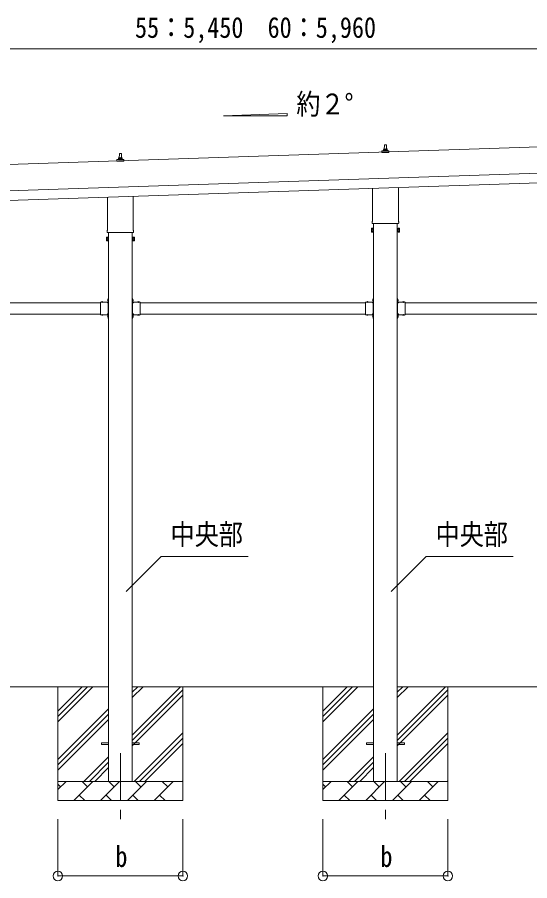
# Model space of a CAD drawing. Units: millimetres at full size, sheet at 1:50; details may follow other scales. Extents: x -14053 to 14053, y -9700 to 9700.
# Drawn here: x 7382 to 10089, y -255 to 4304 of the extents above; entities that cross this region are included whole.
import ezdxf
from ezdxf.enums import TextEntityAlignment as Align

# ---------------------------------------------------------------- set-up
doc = ezdxf.new("R2010")
doc.units = ezdxf.units.MM
doc.header["$LTSCALE"] = 50
doc.header["$PDMODE"] = 32
doc.header["$PDSIZE"] = 50
doc.linetypes.add('CHAIN1', pattern=[8, 5, -1, 1, -1])
doc.linetypes.add('USER7', pattern=[2, 1, -1])
for name, color, linetype, lineweight in [('0-2_建具', 4, 'Continuous', 9), ('0-3_階段', 7, 'CHAIN1', 9), ('0-4_設備', 4, 'Continuous', 9), ('0-7_ハッチ', 7, 'Continuous', 9), ('0-8_外構', 6, 'Continuous', 9)]:
    doc.layers.add(name, color=color, linetype=linetype, lineweight=lineweight)
doc.styles.add('ＭＳ ゴシック', font='')
doc.styles.get('ＭＳ ゴシック').set_extended_font_data('MS Gothic')

msp = doc.modelspace()

# ---------------------------------------------------------------- linework, layer by layer
at = {"layer": '0-2_建具'}
for p, q in [((11317.77, 3660.21), (5934.76, 3480.78)), ((9316.4, 3602.18), (9316.4, 3606.39)), ((9317.4, 3606.39), (9335.4, 3606.39)), ((9320.4, 3606.39), (9321.13, 3629.92)), ((9322.13, 3630.89), (9330.68, 3630.89)), ((9331.68, 3629.92), (9332.4, 3606.39)), ((9336.4, 3602.18), (9336.4, 3606.39)), ((7916.4, 3555.51), (7916.4, 3559.73)), ((7917.4, 3559.73), (7935.4, 3559.73)), ((7920.4, 3559.73), (7921.13, 3583.25)), ((7922.13, 3584.23), (7930.68, 3584.23)), ((7931.68, 3583.25), (7932.4, 3559.73)), ((7936.4, 3555.51), (7936.4, 3559.73)), ((9308.15, 3590.89), (9308.15, 3598.61)), ((9344.65, 3590.89), (9308.15, 3590.89)), ((9308.54, 3599.39), (9344.27, 3599.39)), ((9308.92, 3599.58), (9315.64, 3601.21)), ((9316.02, 3601.39), (9336.79, 3601.39)), ((9343.89, 3599.58), (9337.17, 3601.21)), ((9344.65, 3590.89), (9344.65, 3598.61)), ((5939.42, 3340.86), (11322.43, 3520.29)), ((7908.15, 3544.23), (7908.15, 3551.94)), ((7944.65, 3544.23), (7908.15, 3544.23)), ((7908.54, 3552.73), (7944.27, 3552.73)), ((7908.92, 3552.91), (7915.64, 3554.54)), ((7916.02, 3554.73), (7936.79, 3554.73)), ((7943.89, 3552.91), (7937.17, 3554.54)), ((7944.65, 3544.23), (7944.65, 3551.94)), ((5941.09, 3290.88), (11324.1, 3470.32)), ((9258.1, 3226.9), (9258.1, 3401.45)), ((9394.7, 3406.01), (9394.7, 3226.9)), ((7858.1, 3180.24), (7858.1, 3354.79)), ((7994.7, 3359.34), (7994.7, 3180.24)), ((9256.4, 3218.13), (9256.4, 3223.63)), ((9394.34, 3214.63), (9258.47, 3214.63)), ((9263.9, 3214.63), (9263.9, 268.8)), ((9388.9, 268.8), (9388.9, 3214.63)), ((9396.4, 3223.63), (9396.4, 3218.13)), ((7856.4, 3171.47), (7856.4, 3176.97)), ((7994.34, 3167.97), (7858.47, 3167.97)), ((7863.9, 3167.97), (7863.9, 268.8)), ((7988.9, 268.8), (7988.9, 3167.97)), ((7996.4, 3176.97), (7996.4, 3171.47)), ((9252.4, 3188.63), (9253.16, 3189.95)), ((9252.4, 3188.63), (9252.4, 3171.63)), ((9252.4, 3171.63), (9253.16, 3170.32)), ((9259.4, 3185.04), (9253.16, 3185.04)), ((9259.4, 3175.22), (9253.16, 3175.22)), ((9259.4, 3170.32), (9253.16, 3170.32)), ((9261.9, 3170.93), (9259.4, 3170.93)), ((9390.9, 3170.93), (9393.4, 3170.93)), ((9393.4, 3185.04), (9399.65, 3185.04)), ((9393.4, 3175.22), (9399.65, 3175.22)), ((9393.4, 3170.32), (9399.65, 3170.32)), ((9400.4, 3188.63), (9399.65, 3189.95)), ((9400.4, 3171.63), (9399.65, 3170.32)), ((9400.4, 3188.63), (9400.4, 3171.63)), ((7852.4, 3141.97), (7853.16, 3143.28)), ((7852.4, 3141.97), (7852.4, 3124.97)), ((7852.4, 3124.97), (7853.16, 3123.65)), ((7859.4, 3138.37), (7853.16, 3138.37)), ((7859.4, 3128.56), (7853.16, 3128.56)), ((7859.4, 3123.65), (7853.16, 3123.65)), ((7861.9, 3124.27), (7859.4, 3124.27)), ((7990.9, 3124.27), (7993.4, 3124.27)), ((7993.4, 3138.37), (7999.65, 3138.37)), ((7993.4, 3128.56), (7999.65, 3128.56)), ((7993.4, 3123.65), (7999.65, 3123.65)), ((8000.4, 3141.97), (7999.65, 3143.28)), ((8000.4, 3124.97), (7999.65, 3123.65)), ((8000.4, 3141.97), (8000.4, 3124.97)), ((6630.9, 2796.8), (7821.9, 2796.8)), ((7821.9, 2799.8), (7821.9, 2733.8)), ((7821.9, 2799.8), (7861.9, 2799.8)), ((7825, 2800.31), (7825, 2799.8)), ((7825, 2799.8), (7836.8, 2799.8)), ((7861.4, 2815.7), (7861.9, 2815.7)), ((7861.9, 2819.8), (7863.9, 2819.8)), ((7861.9, 2819.8), (7861.9, 2799.8)), ((7861.9, 2815.7), (7861.9, 2803.9)), ((7863.9, 2812.8), (7861.9, 2812.8)), ((7863.9, 2806.8), (7861.9, 2806.8)), ((7861.9, 2795.8), (7861.9, 2737.8)), ((7863.9, 2819.8), (7863.9, 2799.8)), ((7990.9, 2819.8), (7988.9, 2819.8)), ((7988.9, 2819.8), (7988.9, 2799.8)), ((7988.9, 2812.8), (7990.9, 2812.8)), ((7988.9, 2806.8), (7990.9, 2806.8)), ((7990.9, 2819.8), (7990.9, 2799.8)), ((7991.41, 2815.7), (7990.9, 2815.7)), ((7990.9, 2815.7), (7990.9, 2803.9)), ((8030.9, 2799.8), (7990.9, 2799.8)), ((7990.9, 2795.8), (7990.9, 2737.8)), ((8027.8, 2799.8), (8016, 2799.8)), ((8027.8, 2800.31), (8027.8, 2799.8)), ((8030.9, 2799.8), (8030.9, 2733.8)), ((8030.9, 2796.8), (9221.9, 2796.8)), ((9221.9, 2799.8), (9221.9, 2733.8)), ((9221.9, 2799.8), (9261.9, 2799.8)), ((9225, 2800.31), (9225, 2799.8)), ((9225, 2799.8), (9236.8, 2799.8)), ((9261.4, 2815.7), (9261.9, 2815.7)), ((9261.9, 2819.8), (9263.9, 2819.8)), ((9261.9, 2819.8), (9261.9, 2799.8)), ((9261.9, 2815.7), (9261.9, 2803.9)), ((9263.9, 2812.8), (9261.9, 2812.8)), ((9263.9, 2806.8), (9261.9, 2806.8)), ((9261.9, 2795.8), (9261.9, 2737.8)), ((9263.9, 2819.8), (9263.9, 2799.8)), ((9390.9, 2819.8), (9388.9, 2819.8)), ((9388.9, 2819.8), (9388.9, 2799.8)), ((9388.9, 2812.8), (9390.9, 2812.8)), ((9388.9, 2806.8), (9390.9, 2806.8)), ((9390.9, 2819.8), (9390.9, 2799.8)), ((9391.41, 2815.7), (9390.9, 2815.7)), ((9390.9, 2815.7), (9390.9, 2803.9)), ((9430.9, 2799.8), (9390.9, 2799.8)), ((9390.9, 2795.8), (9390.9, 2737.8)), ((9427.8, 2799.8), (9416, 2799.8)), ((9427.8, 2800.31), (9427.8, 2799.8)), ((9430.9, 2799.8), (9430.9, 2733.8)), ((9430.9, 2796.8), (10621.9, 2796.8)), ((6630.9, 2736.8), (7821.9, 2736.8)), ((7857.9, 2736.8), (7863.4, 2736.8)), ((7861.9, 2735.8), (7857.9, 2735.8)), ((7994.9, 2736.8), (7989.4, 2736.8)), ((7990.9, 2735.8), (7994.9, 2735.8)), ((8030.9, 2736.8), (9221.9, 2736.8)), ((9257.9, 2736.8), (9263.4, 2736.8)), ((9261.9, 2735.8), (9257.9, 2735.8)), ((9394.9, 2736.8), (9389.4, 2736.8)), ((9390.9, 2735.8), (9394.9, 2735.8)), ((9430.9, 2736.8), (10621.9, 2736.8)), ((7821.9, 2733.8), (7861.9, 2733.8)), ((7825, 2733.29), (7825, 2733.8)), ((7825, 2733.8), (7836.8, 2733.8)), ((7861.4, 2729.7), (7861.9, 2729.7)), ((7861.9, 2733.8), (7861.9, 2713.8)), ((7861.9, 2729.7), (7861.9, 2717.9)), ((7863.9, 2726.8), (7861.9, 2726.8)), ((7863.9, 2720.8), (7861.9, 2720.8)), ((7861.9, 2713.8), (7863.9, 2713.8)), ((7863.9, 2733.8), (7863.9, 2713.8)), ((7988.9, 2733.8), (7988.9, 2713.8)), ((7988.9, 2726.8), (7990.9, 2726.8)), ((7988.9, 2720.8), (7990.9, 2720.8)), ((7990.9, 2713.8), (7988.9, 2713.8)), ((7990.9, 2733.8), (7990.9, 2713.8)), ((8030.9, 2733.8), (7990.9, 2733.8)), ((7991.41, 2729.7), (7990.9, 2729.7)), ((7990.9, 2729.7), (7990.9, 2717.9)), ((8027.8, 2733.8), (8016, 2733.8)), ((8027.8, 2733.29), (8027.8, 2733.8)), ((9221.9, 2733.8), (9261.9, 2733.8)), ((9225, 2733.29), (9225, 2733.8)), ((9225, 2733.8), (9236.8, 2733.8)), ((9261.4, 2729.7), (9261.9, 2729.7)), ((9261.9, 2733.8), (9261.9, 2713.8)), ((9261.9, 2729.7), (9261.9, 2717.9)), ((9263.9, 2726.8), (9261.9, 2726.8)), ((9263.9, 2720.8), (9261.9, 2720.8)), ((9261.9, 2713.8), (9263.9, 2713.8)), ((9263.9, 2733.8), (9263.9, 2713.8)), ((9388.9, 2733.8), (9388.9, 2713.8)), ((9388.9, 2726.8), (9390.9, 2726.8)), ((9388.9, 2720.8), (9390.9, 2720.8)), ((9390.9, 2713.8), (9388.9, 2713.8)), ((9390.9, 2733.8), (9390.9, 2713.8)), ((9430.9, 2733.8), (9390.9, 2733.8)), ((9391.41, 2729.7), (9390.9, 2729.7)), ((9390.9, 2729.7), (9390.9, 2717.9)), ((9427.8, 2733.8), (9416, 2733.8)), ((9427.8, 2733.29), (9427.8, 2733.8)), ((7826.4, 473.3), (7863.9, 473.3)), ((7826.4, 464.3), (7826.4, 473.3)), ((7826.4, 464.3), (7863.9, 464.3)), ((7988.9, 473.3), (8026.4, 473.3)), ((7988.9, 464.3), (8026.4, 464.3)), ((8026.4, 464.3), (8026.4, 473.3)), ((9226.4, 473.3), (9263.9, 473.3)), ((9226.4, 464.3), (9226.4, 473.3)), ((9226.4, 464.3), (9263.9, 464.3)), ((9388.9, 473.3), (9426.4, 473.3)), ((9388.9, 464.3), (9426.4, 464.3)), ((9426.4, 464.3), (9426.4, 473.3))]:
    msp.add_line(p, q, dxfattribs=at)
for points in [[(9259.4, 3170.32), (9259.4, 3189.95), (9253.16, 3189.95)], [(9259.4, 3170.93), (9259.4, 3189.33), (9261.9, 3189.33)], [(9393.4, 3170.93), (9393.4, 3189.33), (9390.9, 3189.33)], [(9393.4, 3170.32), (9393.4, 3189.95), (9399.65, 3189.95)], [(7859.4, 3123.65), (7859.4, 3143.28), (7853.16, 3143.28)], [(7859.4, 3124.27), (7859.4, 3142.67), (7861.9, 3142.67)], [(7993.4, 3124.27), (7993.4, 3142.67), (7990.9, 3142.67)], [(7993.4, 3123.65), (7993.4, 3143.28), (7999.65, 3143.28)], [(7825, 2800.31), (7836.8, 2800.31), (7836.8, 2799.8)], [(7861.9, 2795.8), (7857.9, 2795.8), (7857.9, 2797.8), (7861.9, 2797.8)], [(7857.9, 2796.8), (7863.4, 2796.8), (7863.4, 2736.8)], [(7861.4, 2815.7), (7861.4, 2803.9), (7861.9, 2803.9)], [(7994.9, 2796.8), (7989.4, 2796.8), (7989.4, 2736.8)], [(7991.41, 2815.7), (7991.41, 2803.9), (7990.9, 2803.9)], [(7990.9, 2795.8), (7994.9, 2795.8), (7994.9, 2797.8), (7990.9, 2797.8)], [(8027.8, 2800.31), (8016, 2800.31), (8016, 2799.8)], [(9225, 2800.31), (9236.8, 2800.31), (9236.8, 2799.8)], [(9261.9, 2795.8), (9257.9, 2795.8), (9257.9, 2797.8), (9261.9, 2797.8)], [(9257.9, 2796.8), (9263.4, 2796.8), (9263.4, 2736.8)], [(9261.4, 2815.7), (9261.4, 2803.9), (9261.9, 2803.9)], [(9394.9, 2796.8), (9389.4, 2796.8), (9389.4, 2736.8)], [(9391.41, 2815.7), (9391.41, 2803.9), (9390.9, 2803.9)], [(9390.9, 2795.8), (9394.9, 2795.8), (9394.9, 2797.8), (9390.9, 2797.8)], [(9427.8, 2800.31), (9416, 2800.31), (9416, 2799.8)], [(7861.9, 2737.8), (7857.9, 2737.8), (7857.9, 2735.8)], [(7990.9, 2737.8), (7994.9, 2737.8), (7994.9, 2735.8)], [(9261.9, 2737.8), (9257.9, 2737.8), (9257.9, 2735.8)], [(9390.9, 2737.8), (9394.9, 2737.8), (9394.9, 2735.8)], [(7825, 2733.29), (7836.8, 2733.29), (7836.8, 2733.8)], [(7861.4, 2729.7), (7861.4, 2717.9), (7861.9, 2717.9)], [(7991.41, 2729.7), (7991.41, 2717.9), (7990.9, 2717.9)], [(8027.8, 2733.29), (8016, 2733.29), (8016, 2733.8)], [(9225, 2733.29), (9236.8, 2733.29), (9236.8, 2733.8)], [(9261.4, 2729.7), (9261.4, 2717.9), (9261.9, 2717.9)], [(9391.41, 2729.7), (9391.41, 2717.9), (9390.9, 2717.9)], [(9427.8, 2733.29), (9416, 2733.29), (9416, 2733.8)]]:
    msp.add_lwpolyline(points, dxfattribs=at)
for points in [[(9261.9, 3169.63), (9261.9, 3190.63), (9263.9, 3190.63), (9263.9, 3169.63)], [(9390.9, 3169.63), (9390.9, 3190.63), (9388.9, 3190.63), (9388.9, 3169.63)], [(7861.9, 3122.97), (7861.9, 3143.97), (7863.9, 3143.97), (7863.9, 3122.97)], [(7990.9, 3122.97), (7990.9, 3143.97), (7988.9, 3143.97), (7988.9, 3122.97)]]:
    msp.add_lwpolyline(points, close=True, dxfattribs=at)
at = {"layer": '0-2_建具', "linetype": 'USER7'}
for points in [[(7828.4, 2802.41), (7829.76, 2799.63), (7830.9, 2799.02)], [(7833.4, 2802.41), (7832.05, 2799.63), (7830.9, 2799.02)], [(7859.29, 2812.3), (7862.07, 2810.94), (7862.68, 2809.8)], [(7859.29, 2807.3), (7862.07, 2808.65), (7862.68, 2809.8)], [(7993.52, 2812.3), (7990.74, 2810.94), (7990.13, 2809.8)], [(7993.52, 2807.3), (7990.74, 2808.65), (7990.13, 2809.8)], [(8019.4, 2802.41), (8020.76, 2799.63), (8021.9, 2799.02)], [(8024.4, 2802.41), (8023.05, 2799.63), (8021.9, 2799.02)], [(9228.4, 2802.41), (9229.76, 2799.63), (9230.9, 2799.02)], [(9233.4, 2802.41), (9232.05, 2799.63), (9230.9, 2799.02)], [(9259.29, 2812.3), (9262.07, 2810.94), (9262.68, 2809.8)], [(9259.29, 2807.3), (9262.07, 2808.65), (9262.68, 2809.8)], [(9393.52, 2812.3), (9390.74, 2810.94), (9390.13, 2809.8)], [(9393.52, 2807.3), (9390.74, 2808.65), (9390.13, 2809.8)], [(9419.4, 2802.41), (9420.76, 2799.63), (9421.9, 2799.02)], [(9424.4, 2802.41), (9423.05, 2799.63), (9421.9, 2799.02)], [(7828.4, 2731.19), (7829.76, 2733.97), (7830.9, 2734.57)], [(7833.4, 2731.19), (7832.05, 2733.97), (7830.9, 2734.57)], [(7859.29, 2726.3), (7862.07, 2724.94), (7862.68, 2723.8)], [(7859.29, 2721.3), (7862.07, 2722.65), (7862.68, 2723.8)], [(7993.52, 2726.3), (7990.74, 2724.94), (7990.13, 2723.8)], [(7993.52, 2721.3), (7990.74, 2722.65), (7990.13, 2723.8)], [(8019.4, 2731.19), (8020.76, 2733.97), (8021.9, 2734.57)], [(8024.4, 2731.19), (8023.05, 2733.97), (8021.9, 2734.57)], [(9228.4, 2731.19), (9229.76, 2733.97), (9230.9, 2734.57)], [(9233.4, 2731.19), (9232.05, 2733.97), (9230.9, 2734.57)], [(9259.29, 2726.3), (9262.07, 2724.94), (9262.68, 2723.8)], [(9259.29, 2721.3), (9262.07, 2722.65), (9262.68, 2723.8)], [(9393.52, 2726.3), (9390.74, 2724.94), (9390.13, 2723.8)], [(9393.52, 2721.3), (9390.74, 2722.65), (9390.13, 2723.8)], [(9419.4, 2731.19), (9420.76, 2733.97), (9421.9, 2734.57)], [(9424.4, 2731.19), (9423.05, 2733.97), (9421.9, 2734.57)]]:
    msp.add_lwpolyline(points, dxfattribs=at)
at = {"layer": '0-2_建具'}
for centre, radius, start, end in [((9315.4, 3602.18), 1, 283.62699, 0), ((9320.49, 3605.76), 4.13, 90, 171.17633), ((9317.4, 3605.39), 1, 90, 180), ((9322.13, 3629.89), 1, 90, 178.60509), ((9329.74, 3606.39), 4.83, 133.60282, 180), ((9323.07, 3606.39), 4.83, 0, 46.39718), ((9330.68, 3629.89), 1, 1.39491, 90), ((9332.32, 3605.76), 4.13, 8.82367, 90), ((9335.4, 3605.39), 1, 0, 90), ((9337.4, 3602.18), 1, 180, 256.37301), ((7920.49, 3559.09), 4.13, 90, 171.17633), ((7917.4, 3558.73), 1, 90, 180), ((7922.13, 3583.23), 1, 90, 178.60509), ((7929.74, 3559.73), 4.83, 133.60282, 180), ((7923.07, 3559.73), 4.83, 0, 46.39718), ((7930.68, 3583.23), 1, 1.39491, 90), ((7932.32, 3559.09), 4.13, 8.82367, 90), ((7935.4, 3558.73), 1, 0, 90), ((9309.15, 3598.61), 1, 103.62699, 180), ((9343.65, 3598.61), 1, 0, 76.37301), ((7909.15, 3551.94), 1, 103.62699, 180), ((7915.4, 3555.51), 1, 283.62699, 0), ((7937.4, 3555.51), 1, 180, 256.37301), ((7943.65, 3551.94), 1, 0, 76.37301), ((9260.4, 3223.63), 4, 125.09963, 180), ((9260.4, 3218.13), 4, 180, 194.47751), ((9260.4, 3218.13), 4, 194.47751, 241.04498), ((9392.4, 3218.13), 4, 298.95502, 345.52249), ((9392.4, 3223.63), 4, 0, 54.90037), ((9392.4, 3218.13), 4, 345.52249, 0), ((7860.4, 3176.97), 4, 125.09963, 180), ((7860.4, 3171.47), 4, 180, 194.47751), ((7860.4, 3171.47), 4, 194.47751, 241.04498), ((7992.4, 3171.47), 4, 298.95502, 345.52249), ((7992.4, 3176.97), 4, 0, 54.90037), ((7992.4, 3171.47), 4, 345.52249, 0), ((9256.75, 3187.49), 4.34, 145.61575, 214.38425), ((9268.65, 3180.13), 16.24, 162.41205, 197.58795), ((9256.75, 3172.77), 4.34, 145.61575, 214.38425), ((9384.16, 3180.13), 16.24, 342.41205, 17.58795), ((9396.06, 3187.49), 4.34, 325.61575, 34.38425), ((9396.06, 3172.77), 4.34, 325.61575, 34.38425), ((7856.75, 3140.83), 4.34, 145.61575, 214.38425), ((7856.75, 3126.1), 4.34, 145.61575, 214.38425), ((7868.65, 3133.47), 16.24, 162.41205, 197.58795), ((7984.16, 3133.47), 16.24, 342.41205, 17.58795), ((7996.06, 3140.83), 4.34, 325.61575, 34.38425), ((7996.06, 3126.1), 4.34, 325.61575, 34.38425), ((7830.9, 2794.57), 8.23, 44.2189, 135.7811), ((7867.14, 2809.8), 8.23, 134.2189, 225.7811), ((7861.9, 2799.8), 2, 270, 0), ((7990.9, 2799.8), 2, 180, 270), ((7985.67, 2809.8), 8.23, 314.2189, 45.7811), ((8021.9, 2794.57), 8.23, 44.2189, 135.7811), ((9230.9, 2794.57), 8.23, 44.2189, 135.7811), ((9267.14, 2809.8), 8.23, 134.2189, 225.7811), ((9261.9, 2799.8), 2, 270, 0), ((9390.9, 2799.8), 2, 180, 270), ((9385.67, 2809.8), 8.23, 314.2189, 45.7811), ((9421.9, 2794.57), 8.23, 44.2189, 135.7811), ((7861.9, 2733.8), 2, 0, 90), ((7990.9, 2733.8), 2, 90, 180), ((9261.9, 2733.8), 2, 0, 90), ((9390.9, 2733.8), 2, 90, 180), ((7830.9, 2739.03), 8.23, 224.2189, 315.7811), ((7867.14, 2723.8), 8.23, 134.2189, 225.7811), ((7985.67, 2723.8), 8.23, 314.2189, 45.7811), ((8021.9, 2739.03), 8.23, 224.2189, 315.7811), ((9230.9, 2739.03), 8.23, 224.2189, 315.7811), ((9267.14, 2723.8), 8.23, 134.2189, 225.7811), ((9385.67, 2723.8), 8.23, 314.2189, 45.7811), ((9421.9, 2739.03), 8.23, 224.2189, 315.7811)]:
    msp.add_arc(centre, radius, start, end, dxfattribs=at)
at = {"layer": '0-3_階段'}
for p, q in [((7926.4, 418.8), (7926.4, 69.8)), ((9326.4, 418.8), (9326.4, 69.8))]:
    msp.add_line(p, q, dxfattribs=at)
at = {"layer": '0-4_設備', "color": 7}
for p, q in [((7863.9, 768.8), (6588.9, 768.8)), ((7596.4, 768.8), (7596.4, 168.8)), ((7596.4, 583.75), (7781.46, 768.8)), ((7596.4, 612.03), (7753.17, 768.8)), ((7596.4, 640.32), (7724.89, 768.8)), ((9263.9, 768.8), (7988.9, 768.8)), ((7988.9, 513.7), (8244, 768.8)), ((7988.9, 711.69), (8046.01, 768.8)), ((7988.9, 739.97), (8017.73, 768.8)), ((7988.9, 485.42), (8256.4, 752.92)), ((8256.4, 768.8), (8256.4, 168.8)), ((8996.4, 768.8), (8996.4, 168.8)), ((8996.4, 583.75), (9181.46, 768.8)), ((8996.4, 612.03), (9153.17, 768.8)), ((8996.4, 640.32), (9124.89, 768.8)), ((10663.9, 768.8), (9388.9, 768.8)), ((9388.9, 513.7), (9644, 768.8)), ((9388.9, 711.69), (9446.01, 768.8)), ((9388.9, 739.97), (9417.73, 768.8)), ((9388.9, 485.42), (9656.4, 752.92)), ((9656.4, 768.8), (9656.4, 168.8)), ((7988.9, 457.13), (8256.4, 724.63)), ((9388.9, 457.13), (9656.4, 724.63)), ((7596.4, 385.76), (7863.9, 653.26)), ((8996.4, 385.76), (9263.9, 653.26)), ((7596.4, 357.47), (7863.9, 624.97)), ((7596.4, 329.19), (7863.9, 596.69)), ((8996.4, 357.47), (9263.9, 624.97)), ((8996.4, 329.19), (9263.9, 596.69)), ((7998.56, 268.8), (8256.4, 526.64)), ((9398.56, 268.8), (9656.4, 526.64)), ((8026.85, 268.8), (8256.4, 498.36)), ((8055.13, 268.8), (8256.4, 470.07)), ((9426.85, 268.8), (9656.4, 498.36)), ((9455.13, 268.8), (9656.4, 470.07)), ((7734, 268.8), (7863.9, 398.7)), ((7762.29, 268.8), (7863.9, 370.42)), ((9134, 268.8), (9263.9, 398.7)), ((9162.29, 268.8), (9263.9, 370.42)), ((7790.57, 268.8), (7863.9, 342.13)), ((9190.57, 268.8), (9263.9, 342.13)), ((7596.4, 268.8), (8256.4, 268.8)), ((7596.4, 225.91), (7639.3, 268.8)), ((7610.74, 240.24), (7596.4, 254.58)), ((7680.72, 168.8), (7780.72, 268.8)), ((7752.17, 240.24), (7723.61, 268.8)), ((7822.14, 168.8), (7922.14, 268.8)), ((7893.59, 240.24), (7865.03, 268.8)), ((7963.56, 168.8), (8063.56, 268.8)), ((8035.01, 240.24), (8006.46, 268.8)), ((8104.98, 168.8), (8204.98, 268.8)), ((8176.43, 240.24), (8147.88, 268.8)), ((8253.12, 268.8), (8256.4, 272.08)), ((8996.4, 268.8), (9656.4, 268.8)), ((8996.4, 225.91), (9039.3, 268.8)), ((9010.74, 240.24), (8996.4, 254.58)), ((9080.72, 168.8), (9180.72, 268.8)), ((9152.17, 240.24), (9123.61, 268.8)), ((9222.14, 168.8), (9322.14, 268.8)), ((9293.59, 240.24), (9265.03, 268.8)), ((9363.56, 168.8), (9463.56, 268.8)), ((9435.01, 240.24), (9406.46, 268.8)), ((9504.98, 168.8), (9604.98, 268.8)), ((9576.43, 240.24), (9547.88, 268.8)), ((9653.12, 268.8), (9656.4, 272.08)), ((7709.27, 197.35), (7737.83, 168.8)), ((7850.69, 197.35), (7879.25, 168.8)), ((7992.12, 197.35), (8020.67, 168.8)), ((8133.54, 197.35), (8162.09, 168.8)), ((9109.27, 197.35), (9137.83, 168.8)), ((9250.69, 197.35), (9279.25, 168.8)), ((9392.12, 197.35), (9420.67, 168.8)), ((9533.54, 197.35), (9562.09, 168.8)), ((8256.4, 168.8), (7596.4, 168.8)), ((9656.4, 168.8), (8996.4, 168.8))]:
    msp.add_line(p, q, dxfattribs=at)
at = {"layer": '0-7_ハッチ', "color": 4}
for p, q in [((8471.09, 3783.99), (8807.09, 3796.4)), ((8807.09, 3796.4), (8807.09, 3783.99)), ((8807.09, 3783.99), (8471.09, 3783.99))]:
    msp.add_line(p, q, dxfattribs=at)
at = {"layer": '0-7_ハッチ', "color": 6}
for p, q in [((8140.95, 1456.76), (7956.78, 1272.59)), ((8600.7, 1456.76), (8140.95, 1456.76)), ((9540.95, 1456.76), (9356.78, 1272.59)), ((10002.05, 1456.76), (9540.95, 1456.76))]:
    msp.add_line(p, q, dxfattribs=at)
at = {"layer": '0-8_外構'}
for p, q in [((5903.76, 4137.77), (11353.43, 4137.77)), ((7596.4, -230.2), (7596.4, 69.8)), ((8256.4, -230.2), (8256.4, 69.8)), ((8996.4, -230.2), (8996.4, 69.8)), ((9656.4, -230.2), (9656.4, 69.8)), ((7596.4, -230.2), (8256.4, -230.2)), ((8996.4, -230.2), (9656.4, -230.2))]:
    msp.add_line(p, q, dxfattribs=at)
for p in [(7596.4, -230.2), (8256.4, -230.2), (8996.4, -230.2), (9656.4, -230.2)]:
    msp.add_point(p, dxfattribs=at)

# ---------------------------------------------------------------- texts
at = {"layer": '0-7_ハッチ', "style": 'ＭＳ ゴシック', "width": 0.85}
for s, p in [('約２°', (8855.54, 3758.47)), ('中央部', (8191.08, 1485.55)), ('中央部', (9591.08, 1485.55))]:
    msp.add_text(s, height=110, dxfattribs=at).set_placement(p, align=Align.BOTTOM_LEFT)
at = {"layer": '0-8_外構', "color": 7, "style": 'ＭＳ ゴシック', "width": 0.85}
for s, p in [('55：5,450\u300060：5,960', (8003.6, 4162.77)), ('b', (7900.15, -215.2)), ('b', (9300.15, -215.2))]:
    msp.add_text(s, height=110, dxfattribs=at).set_placement(p, align=Align.BOTTOM_LEFT)

doc.saveas('drawing.dxf')
